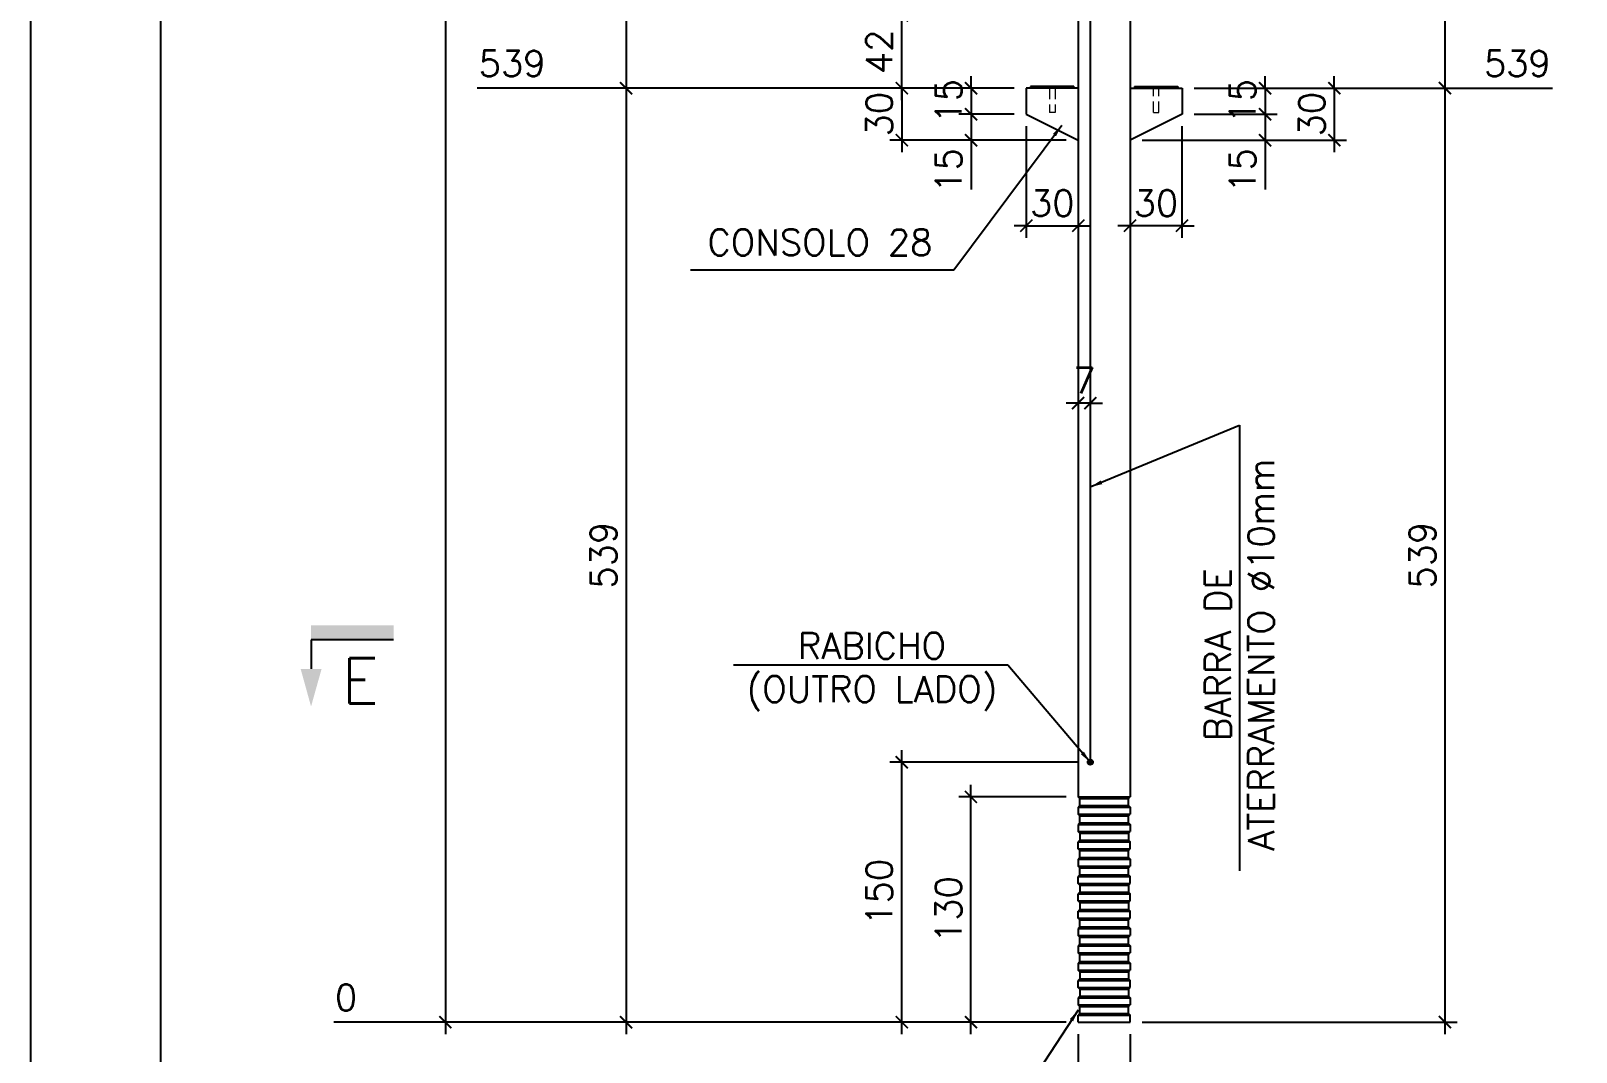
# Model space of a CAD drawing. Header units: centimetres. Extents: x 1658 to 14396, y 8294 to 11444.
# Drawn here: x 1658 to 2550, y 9362 to 9952 of the extents above; entities that cross this region are included whole.
import ezdxf

# ---------------------------------------------------------------- set-up
doc = ezdxf.new("R2010")
doc.units = ezdxf.units.CM
doc.header["$LTSCALE"] = 50
doc.header["$MEASUREMENT"] = 0
doc.header["$PDMODE"] = 67
doc.linetypes.add('DASHED', pattern=[0.75, 0.5, -0.25])
doc.linetypes.add('HIDDEN', pattern=[0.375, 0.25, -0.125])
doc.layers.add('10 TRACEJADO', color=1, linetype='DASHED', lineweight=13)
for name, color, linetype in [('COTAS-PRECON', 1, 'Continuous'), ('FORMATO-PRECON', 2, 'Continuous'), ('HACHURAS-PRECON', 1, 'Continuous'), ('IND- CORTE-PRECON', 4, 'Continuous'), ('LINHA-01-PRECON', 1, 'Continuous'), ('LINHA-03-PRECON', 3, 'Continuous'), ('LINHA-04-PRECON', 4, 'Continuous'), ('TEXTO-35-PRECON', 5, 'Continuous')]:
    doc.layers.add(name, color=color, linetype=linetype)
doc.styles.add('ROMANS', font='ROMANS.SHX', dxfattribs={"oblique": 15, "height": 3})
doc.styles.get("Standard").update_dxf_attribs({"font": 'romans.shx'})
doc.dimstyles.new('ESC75-75', dxfattribs={"dimscale": 0, "dimtxt": 15, "dimasz": 7, "dimexe": 7, "dimexo": 7, "dimgap": 5.5, "dimtad": 1, "dimdec": 1, "dimdsep": 46, "dimtxsty": 'Standard', "dimblk": 'ARCHTICK', "dimcen": 0.1, "dimdle": 7, "dimclrd": 256, "dimclre": 256, "dimclrt": 2, "dimadec": 0, "dimazin": 0, "dimtfac": 1, "dimtdec": 1, "dimtix": 1, "dimtmove": 2, "dimatfit": 3, "dimfxl": 1, "dimarcsym": 0})

# ---------------------------------------------------------------- blocks, each defined once
blk = doc.blocks.new('A$C2E607E54')
at = {"layer": 'FORMATO-PRECON'}
blk.add_lwpolyline([(0, 4200), (2970, 4200), (2970, 0), (0, 0)], close=True, dxfattribs=at)
at = {"layer": 'FORMATO-PRECON', "color": 6}
blk.add_lwpolyline([(100, 3950), (2870, 3950), (2870, 100), (100, 100)], close=True, dxfattribs=at)
blk = doc.blocks.new('_ArchTick')
at = {"color": 0, "linetype": 'ByBlock', "const_width": 0.15}
blk.add_lwpolyline([(-0.5, -0.5), (0.5, 0.5)], dxfattribs=at)
blk = doc.blocks.new('*D194')
at = {"layer": 'COTAS-PRECON', "lineweight": -2, "transparency": 16777216}
for p, q in [((2200.8, 9372.61), (2200.8, 9516.61)), ((2255.66, 9509.61), (2193.8, 9509.61)), ((2255.66, 9379.61), (2193.8, 9379.61))]:
    blk.add_line(p, q, dxfattribs=at)
at = {"layer": 'Defpoints', "color": 0, "transparency": 16777216}
for p in [(2200.8, 9509.61), (2262.66, 9509.61), (2262.66, 9379.61)]:
    blk.add_point(p, dxfattribs=at)
at = {"layer": 'COTAS-PRECON', "lineweight": -2, "transparency": 16777216, "xscale": 7, "yscale": 7, "zscale": 7}
for p, rotation in [((2200.8, 9509.61), 90), ((2200.8, 9379.61), 270)]:
    blk.add_blockref('_ArchTick', p, dxfattribs=dict(at, rotation=rotation))
at = {"layer": 'COTAS-PRECON', "color": 2, "transparency": 16777216, "insert": (2187.8, 9444.61), "char_height": 15, "attachment_point": 5, "rotation": 90}
blk.add_mtext('130', dxfattribs=at)
blk = doc.blocks.new('*D195')
at = {"layer": 'COTAS-PRECON', "lineweight": -2, "transparency": 16777216}
for p, q in [((2262.66, 9372.61), (2262.66, 9325.59)), ((2292.66, 9372.61), (2292.66, 9325.59)), ((2262.66, 9332.59), (2255.66, 9332.59)), ((2262.66, 9332.59), (2292.66, 9332.59)), ((2292.66, 9332.59), (2299.66, 9332.59))]:
    blk.add_line(p, q, dxfattribs=at)
at = {"layer": 'Defpoints', "color": 0, "transparency": 16777216}
for p in [(2262.66, 9379.61, 0.02), (2292.66, 9379.61, 0.02), (2292.66, 9332.59)]:
    blk.add_point(p, dxfattribs=at)
at = {"layer": 'COTAS-PRECON', "lineweight": -2, "transparency": 16777216, "xscale": 7, "yscale": 7, "zscale": 7}
blk.add_blockref('_ArchTick', (2262.66, 9332.59), dxfattribs=at)
at = {"layer": 'COTAS-PRECON', "lineweight": -2, "transparency": 16777216, "xscale": 7, "yscale": 7, "zscale": 7, "rotation": 180}
blk.add_blockref('_ArchTick', (2292.66, 9332.59), dxfattribs=at)
at = {"layer": 'COTAS-PRECON', "color": 2, "transparency": 16777216, "insert": (2277.66, 9345.59), "char_height": 15, "attachment_point": 5}
blk.add_mtext('30', dxfattribs=at)
blk = doc.blocks.new('*D198')
at = {"layer": 'COTAS-PRECON', "lineweight": -2, "transparency": 16777216}
for p, q in [((2262.66, 9736.86), (2255.66, 9736.86)), ((2269.66, 9736.86), (2262.66, 9736.86)), ((2269.66, 9736.86), (2276.66, 9736.86))]:
    blk.add_line(p, q, dxfattribs=at)
at = {"layer": 'Defpoints', "color": 0, "transparency": 16777216}
for p in [(2262.66, 9736.86), (2262.66, 9736.86), (2269.66, 9736.86)]:
    blk.add_point(p, dxfattribs=at)
at = {"layer": 'COTAS-PRECON', "lineweight": -2, "transparency": 16777216, "xscale": 7, "yscale": 7, "zscale": 7}
blk.add_blockref('_ArchTick', (2262.66, 9736.86), dxfattribs=at)
at = {"layer": 'COTAS-PRECON', "lineweight": -2, "transparency": 16777216, "xscale": 7, "yscale": 7, "zscale": 7, "rotation": 180}
blk.add_blockref('_ArchTick', (2269.66, 9736.86), dxfattribs=at)
at = {"layer": 'COTAS-PRECON', "color": 2, "transparency": 16777216, "insert": (2266.16, 9749.86), "char_height": 15, "attachment_point": 5}
blk.add_mtext('7', dxfattribs=at)
blk = doc.blocks.new('*D200')
at = {"layer": 'COTAS-PRECON', "lineweight": -2, "transparency": 16777216}
for p, q in [((2001.78, 10254.61), (2001.78, 9911.61)), ((2225.75, 10247.61), (1994.78, 10247.61)), ((2225.75, 9918.61), (1994.78, 9918.61))]:
    blk.add_line(p, q, dxfattribs=at)
at = {"layer": 'Defpoints', "color": 0, "transparency": 16777216}
for p in [(2232.75, 10247.61), (2001.78, 9918.61), (2232.75, 9918.61)]:
    blk.add_point(p, dxfattribs=at)
at = {"layer": 'COTAS-PRECON', "lineweight": -2, "transparency": 16777216, "xscale": 7, "yscale": 7, "zscale": 7}
for p, rotation in [((2001.78, 10247.61), 90), ((2001.78, 9918.61), 270)]:
    blk.add_blockref('_ArchTick', p, dxfattribs=dict(at, rotation=rotation))
at = {"layer": 'COTAS-PRECON', "color": 2, "transparency": 16777216, "insert": (1988.78, 10083.11), "char_height": 15, "attachment_point": 5, "rotation": 90}
blk.add_mtext('329', dxfattribs=at)
blk = doc.blocks.new('*D201')
at = {"layer": 'COTAS-PRECON', "lineweight": -2, "transparency": 16777216}
for p, q in [((2001.78, 9925.61), (2001.78, 9372.61)), ((2225.75, 9918.61), (1994.78, 9918.61)), ((2255.75, 9379.61), (1994.78, 9379.61))]:
    blk.add_line(p, q, dxfattribs=at)
at = {"layer": 'Defpoints', "color": 0, "transparency": 16777216}
for p in [(2232.75, 9918.61), (2001.78, 9379.61), (2262.75, 9379.61)]:
    blk.add_point(p, dxfattribs=at)
at = {"layer": 'COTAS-PRECON', "lineweight": -2, "transparency": 16777216, "xscale": 7, "yscale": 7, "zscale": 7}
for p, rotation in [((2001.78, 9918.61), 90), ((2001.78, 9379.61), 270)]:
    blk.add_blockref('_ArchTick', p, dxfattribs=dict(at, rotation=rotation))
at = {"layer": 'COTAS-PRECON', "color": 2, "transparency": 16777216, "insert": (1988.78, 9649.11), "char_height": 15, "attachment_point": 5, "rotation": 90}
blk.add_mtext('539', dxfattribs=at)
blk = doc.blocks.new('*D207')
at = {"layer": 'COTAS-PRECON', "lineweight": -2, "transparency": 16777216}
for p, q in [((2200.89, 9918.61), (2200.89, 9925.61)), ((2225.75, 9918.61), (2193.89, 9918.61)), ((2200.89, 9918.61), (2200.89, 9903.61)), ((2225.75, 9903.61), (2193.89, 9903.61)), ((2200.89, 9903.61), (2200.89, 9896.61))]:
    blk.add_line(p, q, dxfattribs=at)
at = {"layer": 'Defpoints', "color": 0, "transparency": 16777216}
for p in [(2232.75, 9918.61), (2200.89, 9903.61), (2232.75, 9903.61)]:
    blk.add_point(p, dxfattribs=at)
at = {"layer": 'COTAS-PRECON', "lineweight": -2, "transparency": 16777216, "xscale": 7, "yscale": 7, "zscale": 7}
for p, rotation in [((2200.89, 9918.61), 270), ((2200.89, 9903.61), 90)]:
    blk.add_blockref('_ArchTick', p, dxfattribs=dict(at, rotation=rotation))
at = {"layer": 'COTAS-PRECON', "color": 2, "transparency": 16777216, "insert": (2187.89, 9911.11), "char_height": 15, "attachment_point": 5, "rotation": 90}
blk.add_mtext('15', dxfattribs=at)
blk = doc.blocks.new('*D208')
at = {"layer": 'COTAS-PRECON', "lineweight": -2, "transparency": 16777216}
for p, q in [((2200.89, 9910.61), (2200.89, 9881.61)), ((2225.75, 9903.61), (2193.89, 9903.61)), ((2255.75, 9888.61), (2193.89, 9888.61))]:
    blk.add_line(p, q, dxfattribs=at)
at = {"layer": 'Defpoints', "color": 0, "transparency": 16777216}
for p in [(2232.75, 9903.61), (2200.89, 9888.61), (2262.75, 9888.61)]:
    blk.add_point(p, dxfattribs=at)
at = {"layer": 'COTAS-PRECON', "lineweight": -2, "transparency": 16777216, "xscale": 7, "yscale": 7, "zscale": 7}
for p, rotation in [((2200.89, 9903.61), 90), ((2200.89, 9888.61), 270)]:
    blk.add_blockref('_ArchTick', p, dxfattribs=dict(at, rotation=rotation))
at = {"layer": 'COTAS-PRECON', "color": 2, "transparency": 16777216, "insert": (2187.89, 9871.15), "char_height": 15, "attachment_point": 5, "rotation": 90}
blk.add_mtext('15', dxfattribs=at)
blk = doc.blocks.new('*D209')
at = {"layer": 'COTAS-PRECON', "lineweight": -2, "transparency": 16777216}
for p, q in [((2160.93, 9918.61), (2160.93, 9925.61)), ((2225.75, 9918.61), (2153.93, 9918.61)), ((2160.93, 9918.61), (2160.93, 9888.61)), ((2255.75, 9888.61), (2153.93, 9888.61)), ((2160.93, 9888.61), (2160.93, 9881.61))]:
    blk.add_line(p, q, dxfattribs=at)
at = {"layer": 'Defpoints', "color": 0, "transparency": 16777216}
for p in [(2232.75, 9918.61), (2160.93, 9888.61), (2262.75, 9888.61)]:
    blk.add_point(p, dxfattribs=at)
at = {"layer": 'COTAS-PRECON', "lineweight": -2, "transparency": 16777216, "xscale": 7, "yscale": 7, "zscale": 7}
for p, rotation in [((2160.93, 9918.61), 270), ((2160.93, 9888.61), 90)]:
    blk.add_blockref('_ArchTick', p, dxfattribs=dict(at, rotation=rotation))
at = {"layer": 'COTAS-PRECON', "color": 2, "transparency": 16777216, "insert": (2147.93, 9903.61), "char_height": 15, "attachment_point": 5, "rotation": 90}
blk.add_mtext('30', dxfattribs=at)
blk = doc.blocks.new('*D210')
at = {"layer": 'COTAS-PRECON', "lineweight": -2, "transparency": 16777216}
for p, q in [((2232.75, 9896.61), (2232.75, 9832.27)), ((2232.75, 9839.27), (2225.75, 9839.27)), ((2232.75, 9839.27), (2262.75, 9839.27)), ((2262.75, 9839.27), (2269.75, 9839.27))]:
    blk.add_line(p, q, dxfattribs=at)
at = {"layer": 'Defpoints', "color": 0, "transparency": 16777216}
for p in [(2232.75, 9903.61), (2262.75, 9839.27), (2262.75, 9839.27)]:
    blk.add_point(p, dxfattribs=at)
at = {"layer": 'COTAS-PRECON', "lineweight": -2, "transparency": 16777216, "xscale": 7, "yscale": 7, "zscale": 7}
blk.add_blockref('_ArchTick', (2232.75, 9839.27), dxfattribs=at)
at = {"layer": 'COTAS-PRECON', "lineweight": -2, "transparency": 16777216, "xscale": 7, "yscale": 7, "zscale": 7, "rotation": 180}
blk.add_blockref('_ArchTick', (2262.75, 9839.27), dxfattribs=at)
at = {"layer": 'COTAS-PRECON', "color": 2, "transparency": 16777216, "insert": (2247.75, 9852.27), "char_height": 15, "attachment_point": 5}
blk.add_mtext('30', dxfattribs=at)
blk = doc.blocks.new('*D211')
at = {"layer": 'COTAS-PRECON', "lineweight": -2, "transparency": 16777216}
for p, q in [((2230.66, 9960.61), (2153.93, 9960.61)), ((2160.93, 9911.61), (2160.93, 9967.61)), ((2225.75, 9918.61), (2153.93, 9918.61))]:
    blk.add_line(p, q, dxfattribs=at)
at = {"layer": 'Defpoints', "color": 0, "transparency": 16777216}
for p in [(2160.93, 9960.61), (2237.66, 9960.61), (2232.75, 9918.61)]:
    blk.add_point(p, dxfattribs=at)
at = {"layer": 'COTAS-PRECON', "lineweight": -2, "transparency": 16777216, "xscale": 7, "yscale": 7, "zscale": 7}
for p, rotation in [((2160.93, 9960.61), 90), ((2160.93, 9918.61), 270)]:
    blk.add_blockref('_ArchTick', p, dxfattribs=dict(at, rotation=rotation))
at = {"layer": 'COTAS-PRECON', "color": 2, "transparency": 16777216, "insert": (2147.93, 9939.61), "char_height": 15, "attachment_point": 5, "rotation": 90}
blk.add_mtext('42', dxfattribs=at)
blk = doc.blocks.new('*D212')
at = {"layer": 'COTAS-PRECON', "lineweight": -2, "transparency": 16777216}
blk.add_line((1994.78, 10247.6), (1915.85, 10247.6), dxfattribs=at)
at = {"layer": 'Defpoints', "color": 0, "transparency": 16777216}
for p in [(1915.85, 10247.6), (2001.78, 10247.6), (2277.75, 9379.61)]:
    blk.add_point(p, dxfattribs=at)
at = {"layer": 'COTAS-PRECON', "color": 2, "transparency": 16777216, "insert": (1936.05, 10261.89), "char_height": 15, "attachment_point": 5}
blk.add_mtext('868', dxfattribs=at)
blk = doc.blocks.new('*D213')
at = {"layer": 'COTAS-PRECON', "lineweight": -2, "transparency": 16777216}
blk.add_line((1994.78, 9918.6), (1915.85, 9918.6), dxfattribs=at)
at = {"layer": 'Defpoints', "color": 0, "transparency": 16777216}
for p in [(1915.85, 9918.6), (2001.78, 9918.6), (2277.75, 9379.61)]:
    blk.add_point(p, dxfattribs=at)
at = {"layer": 'COTAS-PRECON', "color": 2, "transparency": 16777216, "insert": (1936.05, 9932.89), "char_height": 15, "attachment_point": 5}
blk.add_mtext('539', dxfattribs=at)
blk = doc.blocks.new('*D218')
at = {"layer": 'COTAS-PRECON', "lineweight": -2, "transparency": 16777216}
blk.add_line((1994.78, 10710.6), (1915.85, 10710.6), dxfattribs=at)
at = {"layer": 'Defpoints', "color": 0, "transparency": 16777216}
for p in [(1915.85, 10710.6), (2001.78, 10710.6), (2277.75, 9379.61)]:
    blk.add_point(p, dxfattribs=at)
at = {"layer": 'COTAS-PRECON', "color": 2, "transparency": 16777216, "insert": (1939.08, 10724.89), "char_height": 15, "attachment_point": 5}
blk.add_mtext('1331', dxfattribs=at)
blk = doc.blocks.new('*D221')
at = {"layer": 'COTAS-PRECON', "lineweight": -2, "transparency": 16777216}
for p, q in [((1897.51, 10794.61), (1897.51, 9372.61)), ((2255.66, 10787.61), (1890.51, 10787.61)), ((2255.75, 9379.61), (1890.51, 9379.61))]:
    blk.add_line(p, q, dxfattribs=at)
at = {"layer": 'Defpoints', "color": 0, "transparency": 16777216}
for p in [(2262.66, 10787.61), (1897.51, 9379.61), (2262.75, 9379.61)]:
    blk.add_point(p, dxfattribs=at)
at = {"layer": 'COTAS-PRECON', "lineweight": -2, "transparency": 16777216, "xscale": 7, "yscale": 7, "zscale": 7}
for p, rotation in [((1897.51, 10787.61), 90), ((1897.51, 9379.61), 270)]:
    blk.add_blockref('_ArchTick', p, dxfattribs=dict(at, rotation=rotation))
at = {"layer": 'COTAS-PRECON', "color": 2, "transparency": 16777216, "insert": (1884.51, 10083.61), "char_height": 15, "attachment_point": 5, "rotation": 90}
blk.add_mtext('1408', dxfattribs=at)
blk = doc.blocks.new('*D222')
at = {"layer": 'COTAS-PRECON', "lineweight": -2, "transparency": 16777216}
blk.add_line((1890.51, 10787.61), (1833.07, 10787.61), dxfattribs=at)
at = {"layer": 'Defpoints', "color": 0, "transparency": 16777216}
for p in [(1833.07, 10787.61), (1897.51, 10787.61), (2277.66, 9379.61)]:
    blk.add_point(p, dxfattribs=at)
at = {"layer": 'COTAS-PRECON', "color": 2, "transparency": 16777216, "insert": (1856.3, 10801.89), "char_height": 15, "attachment_point": 5}
blk.add_mtext('1408', dxfattribs=at)
blk = doc.blocks.new('*D223')
at = {"layer": 'COTAS-PRECON', "lineweight": -2, "transparency": 16777216}
blk.add_line((1890.51, 9379.61), (1833.07, 9379.61), dxfattribs=at)
at = {"layer": 'Defpoints', "color": 0, "transparency": 16777216}
for p in [(1833.07, 9379.61), (1897.51, 9379.61), (2277.66, 9379.61)]:
    blk.add_point(p, dxfattribs=at)
at = {"layer": 'COTAS-PRECON', "color": 2, "transparency": 16777216, "insert": (1840.2, 9393.89), "char_height": 15, "attachment_point": 5}
blk.add_mtext('0', dxfattribs=at)
blk = doc.blocks.new('*D225')
at = {"layer": 'COTAS-PRECON', "lineweight": -2, "transparency": 16777216}
for p, q in [((2474.3, 10254.61), (2474.3, 9911.61)), ((2329.57, 10247.61), (2481.3, 10247.61)), ((2329.57, 9918.61), (2481.3, 9918.61))]:
    blk.add_line(p, q, dxfattribs=at)
at = {"layer": 'Defpoints', "color": 0, "transparency": 16777216}
for p in [(2322.57, 10247.61), (2322.57, 9918.61), (2474.3, 9918.61)]:
    blk.add_point(p, dxfattribs=at)
at = {"layer": 'COTAS-PRECON', "lineweight": -2, "transparency": 16777216, "xscale": 7, "yscale": 7, "zscale": 7}
for p, rotation in [((2474.3, 10247.61), 90), ((2474.3, 9918.61), 270)]:
    blk.add_blockref('_ArchTick', p, dxfattribs=dict(at, rotation=rotation))
at = {"layer": 'COTAS-PRECON', "color": 2, "transparency": 16777216, "insert": (2461.3, 10083.11), "char_height": 15, "attachment_point": 5, "rotation": 90}
blk.add_mtext('329', dxfattribs=at)
blk = doc.blocks.new('*D226')
at = {"layer": 'COTAS-PRECON', "lineweight": -2, "transparency": 16777216}
for p, q in [((2474.3, 9925.61), (2474.3, 9372.61)), ((2329.57, 9918.61), (2481.3, 9918.61)), ((2299.57, 9379.61), (2481.3, 9379.61))]:
    blk.add_line(p, q, dxfattribs=at)
at = {"layer": 'Defpoints', "color": 0, "transparency": 16777216}
for p in [(2322.57, 9918.61), (2292.57, 9379.61), (2474.3, 9379.61)]:
    blk.add_point(p, dxfattribs=at)
at = {"layer": 'COTAS-PRECON', "lineweight": -2, "transparency": 16777216, "xscale": 7, "yscale": 7, "zscale": 7}
for p, rotation in [((2474.3, 9918.61), 90), ((2474.3, 9379.61), 270)]:
    blk.add_blockref('_ArchTick', p, dxfattribs=dict(at, rotation=rotation))
at = {"layer": 'COTAS-PRECON', "color": 2, "transparency": 16777216, "insert": (2461.3, 9649.11), "char_height": 15, "attachment_point": 5, "rotation": 90}
blk.add_mtext('539', dxfattribs=at)
blk = doc.blocks.new('*D231')
at = {"layer": 'COTAS-PRECON', "lineweight": -2, "transparency": 16777216}
for p, q in [((2370.52, 9918.61), (2370.52, 9925.61)), ((2329.57, 9918.61), (2377.52, 9918.61)), ((2370.52, 9918.61), (2370.52, 9903.61)), ((2329.57, 9903.61), (2377.52, 9903.61)), ((2370.52, 9903.61), (2370.52, 9896.61))]:
    blk.add_line(p, q, dxfattribs=at)
at = {"layer": 'Defpoints', "color": 0, "transparency": 16777216}
for p in [(2322.57, 9918.61), (2322.57, 9903.61), (2370.52, 9903.61)]:
    blk.add_point(p, dxfattribs=at)
at = {"layer": 'COTAS-PRECON', "lineweight": -2, "transparency": 16777216, "xscale": 7, "yscale": 7, "zscale": 7}
for p, rotation in [((2370.52, 9918.61), 270), ((2370.52, 9903.61), 90)]:
    blk.add_blockref('_ArchTick', p, dxfattribs=dict(at, rotation=rotation))
at = {"layer": 'COTAS-PRECON', "color": 2, "transparency": 16777216, "insert": (2357.52, 9911.11), "char_height": 15, "attachment_point": 5, "rotation": 90}
blk.add_mtext('15', dxfattribs=at)
blk = doc.blocks.new('*D232')
at = {"layer": 'COTAS-PRECON', "lineweight": -2, "transparency": 16777216}
for p, q in [((2370.52, 9910.61), (2370.52, 9881.61)), ((2329.57, 9903.61), (2377.52, 9903.61)), ((2299.57, 9888.61), (2377.52, 9888.61))]:
    blk.add_line(p, q, dxfattribs=at)
at = {"layer": 'Defpoints', "color": 0, "transparency": 16777216}
for p in [(2322.57, 9903.61), (2292.57, 9888.61), (2370.52, 9888.61)]:
    blk.add_point(p, dxfattribs=at)
at = {"layer": 'COTAS-PRECON', "lineweight": -2, "transparency": 16777216, "xscale": 7, "yscale": 7, "zscale": 7}
for p, rotation in [((2370.52, 9903.61), 90), ((2370.52, 9888.61), 270)]:
    blk.add_blockref('_ArchTick', p, dxfattribs=dict(at, rotation=rotation))
at = {"layer": 'COTAS-PRECON', "color": 2, "transparency": 16777216, "insert": (2357.5, 9871.15), "char_height": 15, "attachment_point": 5, "rotation": 90}
blk.add_mtext('15', dxfattribs=at)
blk = doc.blocks.new('*D233')
at = {"layer": 'COTAS-PRECON', "lineweight": -2, "transparency": 16777216}
for p, q in [((2410.48, 9918.61), (2410.48, 9925.61)), ((2329.57, 9918.61), (2417.48, 9918.61)), ((2410.48, 9918.61), (2410.48, 9888.61)), ((2299.57, 9888.61), (2417.48, 9888.61)), ((2410.48, 9888.61), (2410.48, 9881.61))]:
    blk.add_line(p, q, dxfattribs=at)
at = {"layer": 'Defpoints', "color": 0, "transparency": 16777216}
for p in [(2322.57, 9918.61), (2292.57, 9888.61), (2410.48, 9888.61)]:
    blk.add_point(p, dxfattribs=at)
at = {"layer": 'COTAS-PRECON', "lineweight": -2, "transparency": 16777216, "xscale": 7, "yscale": 7, "zscale": 7}
for p, rotation in [((2410.48, 9918.61), 270), ((2410.48, 9888.61), 90)]:
    blk.add_blockref('_ArchTick', p, dxfattribs=dict(at, rotation=rotation))
at = {"layer": 'COTAS-PRECON', "color": 2, "transparency": 16777216, "insert": (2397.48, 9903.61), "char_height": 15, "attachment_point": 5, "rotation": 90}
blk.add_mtext('30', dxfattribs=at)
blk = doc.blocks.new('*D234')
at = {"layer": 'COTAS-PRECON', "lineweight": -2, "transparency": 16777216}
for p, q in [((2322.57, 9896.61), (2322.57, 9832.27)), ((2292.57, 9839.27), (2285.57, 9839.27)), ((2322.57, 9839.27), (2292.57, 9839.27)), ((2322.57, 9839.27), (2329.57, 9839.27))]:
    blk.add_line(p, q, dxfattribs=at)
at = {"layer": 'Defpoints', "color": 0, "transparency": 16777216}
for p in [(2322.57, 9903.61), (2292.57, 9839.27), (2292.57, 9839.27)]:
    blk.add_point(p, dxfattribs=at)
at = {"layer": 'COTAS-PRECON', "lineweight": -2, "transparency": 16777216, "xscale": 7, "yscale": 7, "zscale": 7}
blk.add_blockref('_ArchTick', (2292.57, 9839.27), dxfattribs=at)
at = {"layer": 'COTAS-PRECON', "lineweight": -2, "transparency": 16777216, "xscale": 7, "yscale": 7, "zscale": 7, "rotation": 180}
blk.add_blockref('_ArchTick', (2322.57, 9839.27), dxfattribs=at)
at = {"layer": 'COTAS-PRECON', "color": 2, "transparency": 16777216, "insert": (2307.57, 9852.27), "char_height": 15, "attachment_point": 5}
blk.add_mtext('30', dxfattribs=at)
blk = doc.blocks.new('*D235')
at = {"layer": 'COTAS-PRECON', "lineweight": -2, "transparency": 16777216}
blk.add_line((2481.3, 10247.6), (2536.29, 10247.6), dxfattribs=at)
at = {"layer": 'Defpoints', "color": 0, "transparency": 16777216}
for p in [(2474.3, 10247.6), (2536.29, 10247.6), (2277.57, 9379.61)]:
    blk.add_point(p, dxfattribs=at)
at = {"layer": 'COTAS-PRECON', "color": 2, "transparency": 16777216, "insert": (2516.09, 10261.89), "char_height": 15, "attachment_point": 5}
blk.add_mtext('868', dxfattribs=at)
blk = doc.blocks.new('*D236')
at = {"layer": 'COTAS-PRECON', "lineweight": -2, "transparency": 16777216}
blk.add_line((2481.3, 9918.6), (2536.29, 9918.6), dxfattribs=at)
at = {"layer": 'Defpoints', "color": 0, "transparency": 16777216}
for p in [(2474.3, 9918.6), (2536.29, 9918.6), (2277.57, 9379.61)]:
    blk.add_point(p, dxfattribs=at)
at = {"layer": 'COTAS-PRECON', "color": 2, "transparency": 16777216, "insert": (2516.09, 9932.89), "char_height": 15, "attachment_point": 5}
blk.add_mtext('539', dxfattribs=at)
blk = doc.blocks.new('*D241')
at = {"layer": 'COTAS-PRECON', "lineweight": -2, "transparency": 16777216}
blk.add_line((2481.3, 10710.6), (2536.29, 10710.6), dxfattribs=at)
at = {"layer": 'Defpoints', "color": 0, "transparency": 16777216}
for p in [(2474.3, 10710.6), (2536.29, 10710.6), (2277.57, 9379.61)]:
    blk.add_point(p, dxfattribs=at)
at = {"layer": 'COTAS-PRECON', "color": 2, "transparency": 16777216, "insert": (2510.98, 10724.89), "char_height": 15, "attachment_point": 5}
blk.add_mtext('1331', dxfattribs=at)
blk = doc.blocks.new('*D243')
at = {"layer": 'COTAS-PRECON', "lineweight": -2, "transparency": 16777216}
for p, q in [((2160.93, 9372.61), (2160.93, 9536.61)), ((2262.66, 9529.61), (2153.93, 9529.61)), ((2255.75, 9379.61), (2153.93, 9379.61))]:
    blk.add_line(p, q, dxfattribs=at)
at = {"layer": 'Defpoints', "color": 0, "transparency": 16777216}
for p in [(2160.93, 9529.61), (2269.66, 9529.61), (2262.75, 9379.61)]:
    blk.add_point(p, dxfattribs=at)
at = {"layer": 'COTAS-PRECON', "lineweight": -2, "transparency": 16777216, "xscale": 7, "yscale": 7, "zscale": 7}
for p, rotation in [((2160.93, 9529.61), 90), ((2160.93, 9379.61), 270)]:
    blk.add_blockref('_ArchTick', p, dxfattribs=dict(at, rotation=rotation))
at = {"layer": 'COTAS-PRECON', "color": 2, "transparency": 16777216, "insert": (2147.93, 9454.61), "char_height": 15, "attachment_point": 5, "rotation": 90}
blk.add_mtext('150', dxfattribs=at)
blk = doc.blocks.new('IND-CORTE-')
at = {"layer": 'IND- CORTE-PRECON', "color": 1}
for p, q in [((-11.2, 63.5), (-33.6, 63.5)), ((-11.2, 0), (-11.2, 63.5))]:
    blk.add_line(p, q, dxfattribs=at)
for points in [[(-33.6, 71.5), (-62.5, 63.5), (-33.6, 55.4)], [(0, 0), (-11.2, 0), (0, 63.5), (-11.2, 63.5)]]:
    blk.add_solid(points, dxfattribs=at)
at = {"layer": 'IND- CORTE-PRECON', "linetype": 'Continuous', "style": 'ROMANS', "flags": 8}
blk.add_attdef('B', (-57.7, 9.1), '', height=35, dxfattribs=at)

msp = doc.modelspace()

# ---------------------------------------------------------------- hatches: boundary and pattern name
at = {"layer": 'LINHA-04-PRECON'}
h = msp.add_hatch(color=256, dxfattribs=at)
h.dxf.hatch_style = 1
h.paths.add_polyline_path([(2268.16, 9529.61, 1), (2271.16, 9529.61, 1)])

# ---------------------------------------------------------------- linework, layer by layer
at = {"layer": '10 TRACEJADO', "linetype": 'HIDDEN', "ltscale": 0.5, "extrusion": (0, 1, 0)}
for p, q in [((2246.15, 9919.61, 0.02), (2246.15, 9918.61, 0.02)), ((2246.15, 9918.61, 0.02), (2246.15, 9904.61, 0.02)), ((2249.35, 9919.61, 0.02), (2249.35, 9918.61, 0.02)), ((2249.35, 9918.61, 0.02), (2249.35, 9904.61, 0.02)), ((2306.06, 9918.61, 0.02), (2306.06, 9919.61, 0.02)), ((2306.06, 9904.61, 0.02), (2306.06, 9918.61, 0.02)), ((2309.26, 9918.61, 0.02), (2309.26, 9919.61, 0.02)), ((2309.26, 9904.61, 0.02), (2309.26, 9918.61, 0.02)), ((2249.35, 9904.61, 0.02), (2246.15, 9904.61, 0.02)), ((2306.06, 9904.61, 0.02), (2309.26, 9904.61, 0.02))]:
    msp.add_line(p, q, dxfattribs=at)
at = {"layer": 'LINHA-01-PRECON'}
for p, q in [((2200.89, 9888.61, 0.02), (2200.89, 9860.22, 0.02)), ((2370.52, 9888.61, 0.02), (2370.52, 9860.22, 0.02)), ((2262.66, 9509.61, 0.02), (2292.66, 9509.61, 0.02)), ((2263.66, 9508.61, 0.02), (2291.66, 9508.61, 0.02)), ((2262.66, 9503.61, 0.02), (2292.66, 9503.61, 0.02)), ((2262.66, 9499.61, 0.02), (2292.66, 9499.61, 0.02)), ((2263.66, 9504.61, 0.02), (2291.66, 9504.61, 0.02)), ((2263.66, 9498.61, 0.02), (2291.66, 9498.61, 0.02)), ((2262.66, 9493.61, 0.02), (2292.66, 9493.61, 0.02)), ((2262.66, 9489.61, 0.02), (2292.66, 9489.61, 0.02)), ((2263.66, 9494.61, 0.02), (2291.66, 9494.61, 0.02)), ((2263.66, 9488.61, 0.02), (2291.66, 9488.61, 0.02)), ((2262.66, 9483.61, 0.02), (2292.66, 9483.61, 0.02)), ((2262.66, 9479.61, 0.02), (2292.66, 9479.61, 0.02)), ((2263.66, 9484.61, 0.02), (2291.66, 9484.61, 0.02)), ((2263.66, 9478.61, 0.02), (2291.66, 9478.61, 0.02)), ((2262.66, 9473.61, 0.02), (2292.66, 9473.61, 0.02)), ((2262.66, 9469.61, 0.02), (2292.66, 9469.61, 0.02)), ((2263.66, 9474.61, 0.02), (2291.66, 9474.61, 0.02)), ((2262.66, 9463.61, 0.02), (2292.66, 9463.61, 0.02)), ((2263.66, 9468.61, 0.02), (2291.66, 9468.61, 0.02)), ((2263.66, 9464.61, 0.02), (2291.66, 9464.61, 0.02)), ((2262.66, 9459.61, 0.02), (2292.66, 9459.61, 0.02)), ((2262.66, 9453.61, 0.02), (2292.66, 9453.61, 0.02)), ((2263.66, 9458.61, 0.02), (2291.66, 9458.61, 0.02)), ((2263.66, 9454.61, 0.02), (2291.66, 9454.61, 0.02)), ((2262.66, 9449.61, 0.02), (2292.66, 9449.61, 0.02)), ((2262.66, 9443.61, 0.02), (2292.66, 9443.61, 0.02)), ((2263.66, 9448.61, 0.02), (2291.66, 9448.61, 0.02)), ((2263.66, 9444.61, 0.02), (2291.66, 9444.61, 0.02)), ((2262.66, 9439.61, 0.02), (2292.66, 9439.61, 0.02)), ((2262.66, 9439.61, 0.02), (2292.66, 9439.61, 0.02)), ((2262.66, 9433.61, 0.02), (2292.66, 9433.61, 0.02)), ((2263.66, 9438.61, 0.02), (2291.66, 9438.61, 0.02)), ((2263.66, 9434.61, 0.02), (2291.66, 9434.61, 0.02)), ((2262.66, 9429.61, 0.02), (2292.66, 9429.61, 0.02)), ((2263.66, 9428.61, 0.02), (2291.66, 9428.61, 0.02)), ((2263.66, 9424.61, 0.02), (2291.66, 9424.61, 0.02)), ((2262.66, 9423.61, 0.02), (2292.66, 9423.61, 0.02)), ((2262.66, 9419.61, 0.02), (2292.66, 9419.61, 0.02)), ((2263.66, 9418.61, 0.02), (2291.66, 9418.61, 0.02)), ((2262.66, 9413.61, 0.02), (2292.66, 9413.61, 0.02)), ((2262.66, 9409.61, 0.02), (2292.66, 9409.61, 0.02)), ((2263.66, 9414.61, 0.02), (2291.66, 9414.61, 0.02)), ((2263.66, 9408.61, 0.02), (2291.66, 9408.61, 0.02)), ((2262.66, 9403.61, 0.02), (2292.66, 9403.61, 0.02)), ((2262.66, 9399.61, 0.02), (2292.66, 9399.61, 0.02)), ((2263.66, 9404.61, 0.02), (2291.66, 9404.61, 0.02)), ((2263.66, 9398.61, 0.02), (2291.66, 9398.61, 0.02)), ((2262.66, 9393.61, 0.02), (2292.66, 9393.61, 0.02)), ((2262.66, 9389.61, 0.02), (2292.66, 9389.61, 0.02)), ((2263.66, 9394.61, 0.02), (2291.66, 9394.61, 0.02)), ((2262.66, 9383.61, 0.02), (2292.66, 9383.61, 0.02)), ((2263.66, 9388.61, 0.02), (2291.66, 9388.61, 0.02)), ((2263.66, 9384.61, 0.02), (2291.66, 9384.61, 0.02))]:
    msp.add_line(p, q, dxfattribs=at)
at = {"layer": 'LINHA-03-PRECON', "extrusion": (0, 1, 0)}
for p, q in [((2262.66, 10787.61, 0.02), (2262.66, 9509.61, 0.02)), ((2292.66, 10787.61, 0.02), (2292.66, 9509.61, 0.02)), ((2262.66, 9918.61, 0.02), (2232.75, 9918.61, 0.02)), ((2232.75, 9918.61, 0.02), (2232.75, 9903.61, 0.02)), ((2235.25, 9919.61, 0.02), (2235.25, 9918.61, 0.02)), ((2260.25, 9919.61, 0.02), (2235.25, 9919.61, 0.02)), ((2260.25, 9919.61, 0.02), (2260.25, 9918.61, 0.02)), ((2292.66, 9918.61, 0.02), (2322.66, 9918.61, 0.02)), ((2295.16, 9919.61, 0.02), (2295.16, 9918.61, 0.02)), ((2295.16, 9919.61, 0.02), (2320.16, 9919.61, 0.02)), ((2320.16, 9919.61, 0.02), (2320.16, 9918.61, 0.02)), ((2322.66, 9918.61, 0.02), (2322.66, 9903.61, 0.02)), ((2232.75, 9903.61, 0.02), (2262.66, 9888.65, 0.02)), ((2322.66, 9903.61, 0.02), (2292.66, 9888.61, 0.02)), ((2262.66, 9379.61, 0.02), (2292.66, 9379.61, 0.02))]:
    msp.add_line(p, q, dxfattribs=at)
at = {"layer": 'LINHA-03-PRECON'}
for p, q in [((2263.66, 9508.61, 0.02), (2262.66, 9509.61, 0.02)), ((2263.66, 9504.61, 0.02), (2263.66, 9508.61, 0.02)), ((2291.66, 9508.61, 0.02), (2292.66, 9509.61, 0.02)), ((2291.66, 9504.61, 0.02), (2291.66, 9508.61, 0.02)), ((2263.66, 9504.61, 0.02), (2262.66, 9503.61, 0.02)), ((2262.66, 9503.61, 0.02), (2262.66, 9499.61, 0.02)), ((2263.66, 9498.61, 0.02), (2262.66, 9499.61, 0.02)), ((2263.66, 9494.61, 0.02), (2263.66, 9498.61, 0.02)), ((2291.66, 9504.61, 0.02), (2292.66, 9503.61, 0.02)), ((2291.66, 9498.61, 0.02), (2292.66, 9499.61, 0.02)), ((2291.66, 9494.61, 0.02), (2291.66, 9498.61, 0.02)), ((2292.66, 9503.61, 0.02), (2292.66, 9499.61, 0.02)), ((2263.66, 9494.61, 0.02), (2262.66, 9493.61, 0.02)), ((2262.66, 9493.61, 0.02), (2262.66, 9489.61, 0.02)), ((2263.66, 9488.61, 0.02), (2262.66, 9489.61, 0.02)), ((2263.66, 9488.61, 0.02), (2263.66, 9484.61, 0.02)), ((2291.66, 9494.61, 0.02), (2292.66, 9493.61, 0.02)), ((2291.66, 9488.61, 0.02), (2292.66, 9489.61, 0.02)), ((2291.66, 9488.61, 0.02), (2291.66, 9484.61, 0.02)), ((2292.66, 9493.61, 0.02), (2292.66, 9489.61, 0.02)), ((2263.66, 9484.61, 0.02), (2262.66, 9483.61, 0.02)), ((2262.66, 9479.61, 0.02), (2262.66, 9483.61, 0.02)), ((2263.66, 9478.61, 0.02), (2262.66, 9479.61, 0.02)), ((2263.66, 9474.61, 0.02), (2263.66, 9478.61, 0.02)), ((2291.66, 9484.61, 0.02), (2292.66, 9483.61, 0.02)), ((2291.66, 9478.61, 0.02), (2292.66, 9479.61, 0.02)), ((2291.66, 9474.61, 0.02), (2291.66, 9478.61, 0.02)), ((2292.66, 9479.61, 0.02), (2292.66, 9483.61, 0.02)), ((2263.66, 9474.61, 0.02), (2262.66, 9473.61, 0.02)), ((2262.66, 9473.61, 0.02), (2262.66, 9469.61, 0.02)), ((2263.66, 9468.61, 0.02), (2262.66, 9469.61, 0.02)), ((2291.66, 9474.61, 0.02), (2292.66, 9473.61, 0.02)), ((2291.66, 9468.61, 0.02), (2292.66, 9469.61, 0.02)), ((2292.66, 9473.61, 0.02), (2292.66, 9469.61, 0.02)), ((2263.66, 9464.61, 0.02), (2262.66, 9463.61, 0.02)), ((2262.66, 9459.61, 0.02), (2262.66, 9463.61, 0.02)), ((2263.66, 9464.61, 0.02), (2263.66, 9468.61, 0.02)), ((2291.66, 9464.61, 0.02), (2291.66, 9468.61, 0.02)), ((2291.66, 9464.61, 0.02), (2292.66, 9463.61, 0.02)), ((2292.66, 9459.61, 0.02), (2292.66, 9463.61, 0.02)), ((2263.66, 9458.61, 0.02), (2262.66, 9459.61, 0.02)), ((2263.66, 9454.61, 0.02), (2262.66, 9453.61, 0.02)), ((2262.66, 9449.61, 0.02), (2262.66, 9453.61, 0.02)), ((2263.66, 9458.61, 0.02), (2263.66, 9454.61, 0.02)), ((2291.66, 9458.61, 0.02), (2292.66, 9459.61, 0.02)), ((2291.66, 9458.61, 0.02), (2291.66, 9454.61, 0.02)), ((2291.66, 9454.61, 0.02), (2292.66, 9453.61, 0.02)), ((2292.66, 9449.61, 0.02), (2292.66, 9453.61, 0.02)), ((2263.66, 9448.61, 0.02), (2262.66, 9449.61, 0.02)), ((2263.66, 9444.61, 0.02), (2262.66, 9443.61, 0.02)), ((2262.66, 9439.61, 0.02), (2262.66, 9443.61, 0.02)), ((2263.66, 9448.61, 0.02), (2263.66, 9444.61, 0.02)), ((2291.66, 9448.61, 0.02), (2292.66, 9449.61, 0.02)), ((2291.66, 9448.61, 0.02), (2291.66, 9444.61, 0.02)), ((2291.66, 9444.61, 0.02), (2292.66, 9443.61, 0.02)), ((2292.66, 9439.61, 0.02), (2292.66, 9443.61, 0.02)), ((2263.66, 9438.61, 0.02), (2262.66, 9439.61, 0.02)), ((2263.66, 9434.61, 0.02), (2262.66, 9433.61, 0.02)), ((2262.66, 9433.61, 0.02), (2262.66, 9429.61, 0.02)), ((2263.66, 9434.61, 0.02), (2263.66, 9438.61, 0.02)), ((2291.66, 9438.61, 0.02), (2292.66, 9439.61, 0.02)), ((2291.66, 9434.61, 0.02), (2291.66, 9438.61, 0.02)), ((2291.66, 9434.61, 0.02), (2292.66, 9433.61, 0.02)), ((2292.66, 9433.61, 0.02), (2292.66, 9429.61, 0.02)), ((2263.66, 9428.61, 0.02), (2262.66, 9429.61, 0.02)), ((2263.66, 9424.61, 0.02), (2262.66, 9423.61, 0.02)), ((2263.66, 9424.61, 0.02), (2263.66, 9428.61, 0.02)), ((2291.66, 9428.61, 0.02), (2292.66, 9429.61, 0.02)), ((2291.66, 9424.61, 0.02), (2291.66, 9428.61, 0.02)), ((2291.66, 9424.61, 0.02), (2292.66, 9423.61, 0.02)), ((2262.66, 9423.61, 0.02), (2262.66, 9419.61, 0.02)), ((2263.66, 9418.61, 0.02), (2262.66, 9419.61, 0.02)), ((2263.66, 9414.61, 0.02), (2263.66, 9418.61, 0.02)), ((2291.66, 9418.61, 0.02), (2292.66, 9419.61, 0.02)), ((2291.66, 9414.61, 0.02), (2291.66, 9418.61, 0.02)), ((2292.66, 9423.61, 0.02), (2292.66, 9419.61, 0.02)), ((2263.66, 9414.61, 0.02), (2262.66, 9413.61, 0.02)), ((2262.66, 9413.61, 0.02), (2262.66, 9409.61, 0.02)), ((2263.66, 9408.61, 0.02), (2262.66, 9409.61, 0.02)), ((2263.66, 9408.61, 0.02), (2263.66, 9404.61, 0.02)), ((2291.66, 9414.61, 0.02), (2292.66, 9413.61, 0.02)), ((2291.66, 9408.61, 0.02), (2292.66, 9409.61, 0.02)), ((2291.66, 9408.61, 0.02), (2291.66, 9404.61, 0.02)), ((2292.66, 9413.61, 0.02), (2292.66, 9409.61, 0.02)), ((2263.66, 9404.61, 0.02), (2262.66, 9403.61, 0.02)), ((2262.66, 9399.61, 0.02), (2262.66, 9403.61, 0.02)), ((2263.66, 9398.61, 0.02), (2262.66, 9399.61, 0.02)), ((2263.66, 9398.61, 0.02), (2263.66, 9394.61, 0.02)), ((2291.66, 9404.61, 0.02), (2292.66, 9403.61, 0.02)), ((2291.66, 9398.61, 0.02), (2292.66, 9399.61, 0.02)), ((2291.66, 9398.61, 0.02), (2291.66, 9394.61, 0.02)), ((2292.66, 9399.61, 0.02), (2292.66, 9403.61, 0.02)), ((2263.66, 9394.61, 0.02), (2262.66, 9393.61, 0.02)), ((2262.66, 9393.61, 0.02), (2262.66, 9389.61, 0.02)), ((2263.66, 9388.61, 0.02), (2262.66, 9389.61, 0.02)), ((2291.66, 9394.61, 0.02), (2292.66, 9393.61, 0.02)), ((2291.66, 9388.61, 0.02), (2292.66, 9389.61, 0.02)), ((2292.66, 9393.61, 0.02), (2292.66, 9389.61, 0.02)), ((2263.66, 9384.61, 0.02), (2262.66, 9383.61, 0.02)), ((2262.66, 9379.61, 0.02), (2262.66, 9383.61, 0.02)), ((2263.66, 9384.61, 0.02), (2263.66, 9388.61, 0.02)), ((2291.66, 9384.61, 0.02), (2291.66, 9388.61, 0.02)), ((2291.66, 9384.61, 0.02), (2292.66, 9383.61, 0.02)), ((2292.66, 9379.61, 0.02), (2292.66, 9383.61, 0.02))]:
    msp.add_line(p, q, dxfattribs=at)
at = {"layer": 'LINHA-04-PRECON', "extrusion": (0, 1, 0)}
msp.add_line((2269.66, 10784.61, 0.02), (2269.66, 9529.61, 0.02), dxfattribs=at)
at = {"layer": 'LINHA-04-PRECON'}
msp.add_circle((2269.66, 9529.61, 0.02), 1.5, dxfattribs=at)

# ---------------------------------------------------------------- block references
at = {"layer": 'HACHURAS-PRECON', "xscale": 0.7499999999999996, "yscale": 0.7499999999999996, "zscale": 0.7499999999999996}
msp.add_blockref('A$C2E607E54', (1658.36, 8293.94), dxfattribs=at)
at = {"layer": 'TEXTO-35-PRECON', "linetype": 'ByBlock'}
ref = msp.add_blockref('IND-CORTE-', (1867.64, 9608.67, 0.02), dxfattribs=dict(at, xscale=0.75, yscale=0.75, zscale=0.75, rotation=90.00000000000001))
ref.add_attrib('B', 'E', (1837.72, 9563.51, 0.02), dxfattribs={"layer": 'IND- CORTE-PRECON', "color": 5, "linetype": 'Continuous', "height": 26.25, "style": 'ROMANS', "flags": 8})

# ---------------------------------------------------------------- texts
at = {"layer": 'COTAS-PRECON', "color": 2, "char_height": 15, "attachment_point": 5}
for s, insert in [('\\A1;CONSOLO 28', (2113.63, 9829.63, 0.04)), ('\\A1;RABICHO\\P(OUTRO LADO)', (2143.67, 9581.85, 0.04))]:
    msp.add_mtext(s, dxfattribs=dict(at, insert=insert))
at = {"layer": 'COTAS-PRECON', "color": 2, "insert": (2355.69, 9591.8, 0.02), "char_height": 15, "attachment_point": 5, "rotation": 90}
msp.add_mtext('BARRA DE\\PATERRAMENTO %%C10mm', dxfattribs=at)

# ---------------------------------------------------------------- dimensions: what is measured, and where the dimension line sits
at = {"layer": 'COTAS-PRECON'}
for feature_location, offset, origin, picture, middle in [((1897.51, 10787.61, 0.02), (-64.44, 0), (2277.66, 9379.61, 0.02), '*D222', (1856.3, 10801.89, 0.02)), ((2001.78, 10710.6, 0.02), (-85.93, 0), (2277.75, 9379.61, 0.02), '*D218', (1939.08, 10724.89, 0.02)), ((2474.3, 10710.6, 0.02), (62, 0), (2277.57, 9379.61, 0.02), '*D241', (2510.98, 10724.89, 0.02)), ((2001.78, 10247.6, 0.02), (-85.93, 0), (2277.75, 9379.61, 0.02), '*D212', (1936.05, 10261.89, 0.02)), ((2474.3, 10247.6, 0.02), (62, 0), (2277.57, 9379.61, 0.02), '*D235', (2516.09, 10261.89, 0.02)), ((2001.78, 9918.6, 0.02), (-85.93, 0), (2277.75, 9379.61, 0.02), '*D213', (1936.05, 9932.89, 0.02)), ((2474.3, 9918.6, 0.02), (62, 0), (2277.57, 9379.61, 0.02), '*D236', (2516.09, 9932.89, 0.02)), ((1897.50991382, 9379.6056911, 0.02405734), (-64.43825292, 0), (2277.66049052, 9379.6056911, 0.02405734), '*D223', (1840.19763921, 9393.89385926, 0.02405734))]:
    dim = msp.add_ordinate_dim(feature_location=feature_location, offset=offset, dtype=0, origin=origin, dimstyle='ESC75-75', override={"dimscale": 1}, dxfattribs=at)
    dim.commit()
    dim.dimension.update_dxf_attribs({"geometry": picture, "text_midpoint": middle})
for base, p1, p2, angle, picture, middle in [((1897.51, 9379.61, 0.02), (2262.66, 10787.61, 0.02), (2262.75, 9379.61, 0.02), 90, '*D221', (1884.51, 10083.61, 0.02)), ((2001.78, 9918.61, 0.02), (2232.75, 10247.61, 0.02), (2232.75, 9918.61, 0.02), 90, '*D200', (1988.78, 10083.11, 0.02)), ((2474.3, 9918.61, 0.02), (2322.57, 10247.61, 0.02), (2322.57, 9918.61, 0.02), 90, '*D225', (2461.3, 10083.11, 0.02)), ((2160.93, 9960.61, 0.02), (2232.75, 9918.61, 0.02), (2237.66, 9960.61, 0.02), 90, '*D211', (2147.93, 9939.61, 0.02)), ((2001.78, 9379.61, 0.02), (2232.75, 9918.61, 0.02), (2262.75, 9379.61, 0.02), 90, '*D201', (1988.78, 9649.11, 0.02)), ((2160.93, 9888.61, 0.02), (2232.75, 9918.61, 0.02), (2262.75, 9888.61, 0.02), 90, '*D209', (2147.93, 9903.61, 0.02)), ((2200.89, 9903.61, 0.02), (2232.75, 9918.61, 0.02), (2232.75, 9903.61, 0.02), 90, '*D207', (2187.89, 9911.11, 0.02)), ((2474.3, 9379.61, 0.02), (2322.57, 9918.61, 0.02), (2292.57, 9379.61, 0.02), 90, '*D226', (2461.3, 9649.11, 0.02)), ((2410.48, 9888.61, 0.02), (2322.57, 9918.61, 0.02), (2292.57, 9888.61, 0.02), 90, '*D233', (2397.48, 9903.61, 0.02)), ((2370.52, 9903.61, 0.02), (2322.57, 9918.61, 0.02), (2322.57, 9903.61, 0.02), 90, '*D231', (2357.52, 9911.11, 0.02)), ((2292.57, 9839.27, 0.02), (2322.57, 9903.61, 0.02), (2292.57, 9839.27, 0.02), 180, '*D234', (2307.57, 9852.27, 0.02)), ((2160.93, 9529.61, 0.02), (2262.75, 9379.61, 0.02), (2269.66, 9529.61, 0.02), 90, '*D243', (2147.93, 9454.61, 0.02)), ((2200.8, 9509.61, 0.02), (2262.66, 9379.61, 0.02), (2262.66, 9509.61, 0.02), 90, '*D194', (2187.8, 9444.61, 0.02))]:
    dim = msp.add_linear_dim(base=base, p1=p1, p2=p2, angle=angle, dimstyle='ESC75-75', override={"dimscale": 1}, dxfattribs=at)
    dim.commit()
    dim.dimension.update_dxf_attribs({"geometry": picture, "text_midpoint": middle})
for base, p1, p2, picture, middle in [((2200.89, 9888.61, 0.02), (2232.75, 9903.61, 0.02), (2262.75, 9888.61, 0.02), '*D208', (2187.89, 9871.15, 0.02)), ((2370.52, 9888.61, 0.02), (2322.57, 9903.61, 0.02), (2292.57, 9888.61, 0.02), '*D232', (2357.5, 9871.15, 0.02))]:
    dim = msp.add_linear_dim(base=base, p1=p1, p2=p2, angle=90, dimstyle='ESC75-75', override={"dimscale": 1}, dxfattribs=at)
    dim.commit()
    dim.dimension.update_dxf_attribs({"geometry": picture, "text_midpoint": middle, "dimtype": 160})
for base, p1, p2, picture, middle in [((2262.75, 9839.27, 0.02), (2232.75, 9903.61, 0.02), (2262.75, 9839.27, 0.02), '*D210', (2247.75, 9852.27, 0.02)), ((2262.66, 9736.86, 0.02), (2269.66, 9736.86, 0.02), (2262.66, 9736.86, 0.02), '*D198', (2266.16, 9749.86, 0.02)), ((2292.66, 9332.59), (2262.66, 9379.61, 0.02), (2292.66, 9379.61, 0.02), '*D195', (2277.66, 9345.59))]:
    dim = msp.add_linear_dim(base=base, p1=p1, p2=p2, dimstyle='ESC75-75', override={"dimscale": 1}, dxfattribs=at)
    dim.commit()
    dim.dimension.update_dxf_attribs({"geometry": picture, "text_midpoint": middle})

# ---------------------------------------------------------------- leaders
for points in [[(2253.16, 9897.15, 0.02), (2190.83, 9813.65, 0.02), (2038.88, 9813.65, 0.02)], [(2269.66, 9688.48, 0.02), (2355.69, 9724.15, 0.02), (2355.69, 9466.99, 0.02)], [(2269.66, 9529.61, 0.02), (2222.03, 9585.65, 0.02), (2063.83, 9585.65, 0.02)], [(2262.66, 9386.61, 0.02), (2226.92, 9332.08, 0.02), (2071.1, 9332.08, 0.02)]]:
    msp.add_leader(points, dimstyle='ESC75-75', override={"dimscale": 1}, dxfattribs=at)

doc.saveas('drawing.dxf')
